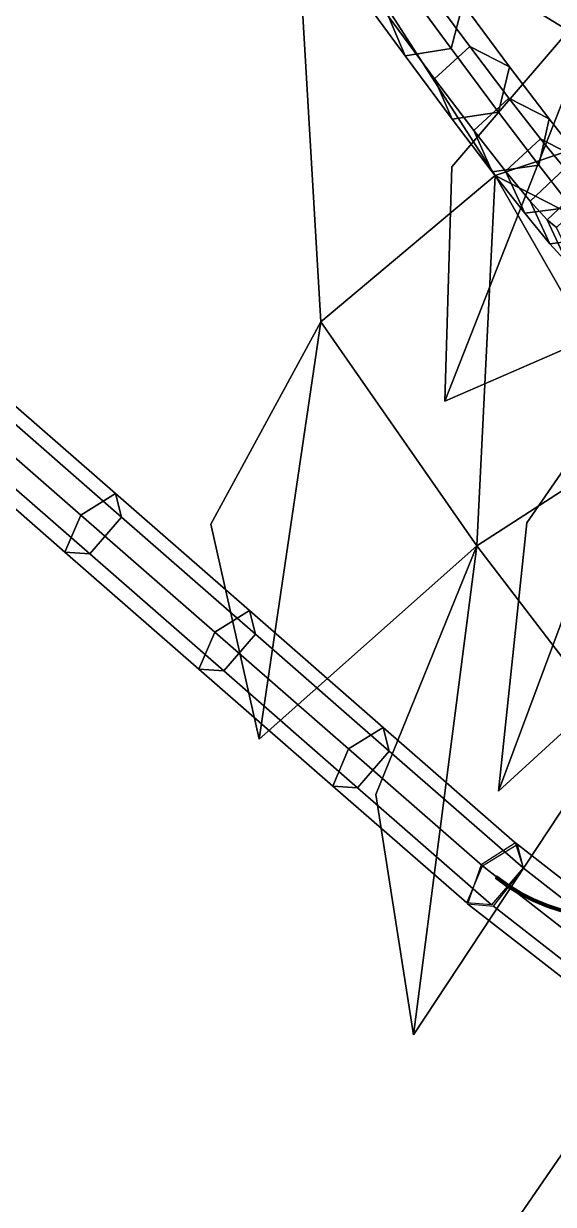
# Model space of a CAD drawing. Header units: metres. Extents: x -349 to 464, y -383 to 362.
# Drawn here: x 336.42 to 351.74, y -159.02 to -124.9 of the extents above; entities that cross this region are included whole.
import ezdxf

# ---------------------------------------------------------------- set-up
doc = ezdxf.new("R2010")
doc.units = ezdxf.units.M

msp = doc.modelspace()

# ---------------------------------------------------------------- linework, layer by layer
at = {"layer": 'Breeder_Leaf', "color": 3}
for points in [[(355.8339, -127.3473, 161.2885), (350.0587, -129.2857, 160.4339), (344.2371, -120.2451, 167.1984)], [(355.8339, -127.3473, 161.2885), (344.2371, -120.2451, 167.1984), (350.0587, -129.2857, 160.4339)], [(344.2371, -120.2451, 167.1984), (350.0587, -129.2857, 160.4339), (345.0174, -133.521, 160.6415)], [(344.2371, -120.2451, 167.1984), (345.0174, -133.521, 160.6415), (350.0587, -129.2857, 160.4339)], [(355.4677, -132.8258, 321.2033), (348.6018, -135.806, 325.0633), (353.3409, -123.746, 322.0796)], [(355.4677, -132.8258, 321.2033), (353.3409, -123.746, 322.0796), (348.6018, -135.806, 325.0633)], [(348.6018, -135.806, 325.0633), (348.8023, -129.0441, 323.7409), (353.3409, -123.746, 322.0796)], [(348.6018, -135.806, 325.0633), (353.3409, -123.746, 322.0796), (348.8023, -129.0441, 323.7409)], [(355.8339, -127.3473, 161.2885), (359.5154, -134.1429, 156.0018), (350.0587, -129.2857, 160.4339)], [(355.8339, -127.3473, 161.2885), (350.0587, -129.2857, 160.4339), (359.5154, -134.1429, 156.0018)], [(350.0587, -129.2857, 160.4339), (349.5255, -139.9894, 155.5847), (345.0174, -133.521, 160.6415)], [(350.0587, -129.2857, 160.4339), (345.0174, -133.521, 160.6415), (349.5255, -139.9894, 155.5847)], [(350.0587, -129.2857, 160.4339), (354.3966, -136.8527, 155.8267), (349.5255, -139.9894, 155.5847)], [(350.0587, -129.2857, 160.4339), (349.5255, -139.9894, 155.5847), (354.3966, -136.8527, 155.8267)], [(359.5154, -134.1429, 156.0018), (354.3966, -136.8527, 155.8267), (350.0587, -129.2857, 160.4339)], [(359.5154, -134.1429, 156.0018), (350.0587, -129.2857, 160.4339), (354.3966, -136.8527, 155.8267)], [(357.5244, -140.3341, 320.4009), (350.1469, -147.077, 324.5957), (355.4677, -132.8258, 321.2033)], [(357.5244, -140.3341, 320.4009), (355.4677, -132.8258, 321.2033), (350.1469, -147.077, 324.5957)], [(350.1469, -147.077, 324.5957), (350.9659, -139.3215, 323.5347), (355.4677, -132.8258, 321.2033)], [(350.1469, -147.077, 324.5957), (355.4677, -132.8258, 321.2033), (350.9659, -139.3215, 323.5347)], [(343.2296, -145.5764, 155.3238), (341.8357, -139.3619, 157.9599), (345.0174, -133.521, 160.6415)], [(343.2296, -145.5764, 155.3238), (345.0174, -133.521, 160.6415), (341.8357, -139.3619, 157.9599)], [(349.5255, -139.9894, 155.5847), (343.2296, -145.5764, 155.3238), (345.0174, -133.521, 160.6415)], [(349.5255, -139.9894, 155.5847), (345.0174, -133.521, 160.6415), (343.2296, -145.5764, 155.3238)], [(354.3966, -136.8527, 155.8267), (353.5486, -145.2516, 151.4167), (349.5255, -139.9894, 155.5847)], [(354.3966, -136.8527, 155.8267), (349.5255, -139.9894, 155.5847), (353.5486, -145.2516, 151.4167)], [(347.6974, -154.1187, 149.265), (346.6034, -147.1747, 152.8045), (349.5255, -139.9894, 155.5847)], [(347.6974, -154.1187, 149.265), (349.5255, -139.9894, 155.5847), (346.6034, -147.1747, 152.8045)], [(353.5486, -145.2516, 151.4167), (347.6974, -154.1187, 149.265), (349.5255, -139.9894, 155.5847)], [(353.5486, -145.2516, 151.4167), (349.5255, -139.9894, 155.5847), (347.6974, -154.1187, 149.265)], [(357.2766, -149.8851, 290.372), (354.4991, -159.0443, 282.0189), (349.3511, -161.3865, 285.3964)], [(357.2766, -149.8851, 290.372), (349.3511, -161.3865, 285.3964), (354.4991, -159.0443, 282.0189)]]:
    msp.add_3dface(points, dxfattribs=at)
at = {"layer": 'Breeder_Petiole', "color": 3}
for points in [[(347.5645, -122.2121, 160.7676), (349.1153, -124.3294, 155.6763), (348.7788, -125.6202, 156.1109), (347.2066, -123.4754, 161.2616)], [(345.8932, -123.7046, 160.9071), (347.4528, -125.8335, 155.7956), (346.9676, -124.7002, 155.1762), (345.4366, -122.608, 160.2055)], [(347.2066, -123.4754, 161.2616), (348.7788, -125.6202, 156.1109), (347.4528, -125.8335, 155.7956), (345.8932, -123.7046, 160.9071)], [(346.9676, -124.7002, 155.1762), (348.3025, -126.4964, 149.9794), (349.3192, -125.5658, 149.9192), (347.9892, -123.776, 155.1029)], [(347.9892, -123.776, 155.1029), (349.3192, -125.5658, 149.9192), (350.4677, -126.147, 150.4155), (349.1153, -124.3294, 155.6763)], [(349.1153, -124.3294, 155.6763), (350.4677, -126.147, 150.4155), (350.1503, -127.4617, 150.7883), (348.7788, -125.6202, 156.1109)], [(347.4528, -125.8335, 155.7956), (348.8132, -127.6614, 150.5135), (348.3025, -126.4964, 149.9794), (346.9676, -124.7002, 155.1762)], [(348.7788, -125.6202, 156.1109), (350.1503, -127.4617, 150.7883), (348.8132, -127.6614, 150.5135), (347.4528, -125.8335, 155.7956)], [(348.3025, -126.4964, 149.9794), (349.4345, -127.988, 144.6401), (350.4469, -127.0519, 144.5934), (349.3192, -125.5658, 149.9192)], [(349.3192, -125.5658, 149.9192), (350.4469, -127.0519, 144.5934), (351.6148, -127.6564, 145.0103), (350.4677, -126.147, 150.4155)], [(350.4677, -126.147, 150.4155), (351.6148, -127.6564, 145.0103), (351.314, -128.9914, 145.3195), (350.1503, -127.4617, 150.7883)], [(348.8132, -127.6614, 150.5135), (349.9673, -129.1798, 145.0862), (349.4345, -127.988, 144.6401), (348.3025, -126.4964, 149.9794)], [(349.4345, -127.988, 144.6401), (350.3579, -129.1683, 139.184), (351.3664, -128.2274, 139.1514), (350.4469, -127.0519, 144.5934)], [(350.4469, -127.0519, 144.5934), (351.3664, -128.2274, 139.1514), (352.5506, -128.8506, 139.4869), (351.6148, -127.6564, 145.0103)], [(350.1503, -127.4617, 150.7883), (351.314, -128.9914, 145.3195), (349.9673, -129.1798, 145.0862), (348.8132, -127.6614, 150.5135)], [(351.6148, -127.6564, 145.0103), (352.5506, -128.8506, 139.4869), (352.2639, -130.2021, 139.7307), (351.314, -128.9914, 145.3195)], [(349.9673, -129.1798, 145.0862), (350.9094, -130.3817, 139.54), (350.3579, -129.1683, 139.184), (349.4345, -127.988, 144.6401)], [(350.3579, -129.1683, 139.184), (351.0677, -130.0317, 133.6373), (352.0729, -129.087, 133.6191), (351.3664, -128.2274, 139.1514)], [(351.3664, -128.2274, 139.1514), (352.0729, -129.087, 133.6191), (353.2702, -129.724, 133.8718), (352.5506, -128.8506, 139.4869)], [(351.314, -128.9914, 145.3195), (352.2639, -130.2021, 139.7307), (350.9094, -130.3817, 139.54), (349.9673, -129.1798, 145.0862)], [(350.9094, -130.3817, 139.54), (351.6344, -131.2615, 133.9015), (351.0677, -130.0317, 133.6373), (350.3579, -129.1683, 139.184)], [(351.0677, -130.0317, 133.6373), (351.5602, -130.5745, 128.0269), (352.5626, -129.6266, 128.0233), (352.0729, -129.087, 133.6191)], [(351.5602, -130.5745, 128.0269), (351.8326, -130.7942, 122.3795), (352.8328, -129.8441, 122.391), (352.5626, -129.6266, 128.0233)], [(352.2639, -130.2021, 139.7307), (352.9951, -131.0882, 134.049), (351.6344, -131.2615, 133.9015), (350.9094, -130.3817, 139.54)], [(351.6344, -131.2615, 133.9015), (352.1385, -131.8153, 128.1978), (351.5602, -130.5745, 128.0269), (351.0677, -130.0317, 133.6373)], [(352.1385, -131.8153, 128.1978), (352.4187, -132.0406, 122.4565), (351.8326, -130.7942, 122.3795), (351.5602, -130.5745, 128.0269)], [(352.9951, -131.0882, 134.049), (353.5037, -131.6459, 128.3016), (352.1385, -131.8153, 128.1978), (351.6344, -131.2615, 133.9015)], [(334.2, -135.7257, 416.68), (338.0724, -139.1036, 414.1768), (339.076, -138.482, 414.8907), (335.2036, -135.1041, 417.3939)], [(335.2036, -135.1041, 417.3939), (339.076, -138.482, 414.8907), (339.2488, -139.1635, 416.0776), (335.3764, -135.7856, 418.5808)], [(333.7431, -136.7972, 417.4192), (337.6155, -140.1751, 414.916), (338.0724, -139.1036, 414.1768), (334.2, -135.7257, 416.68)], [(335.3764, -135.7856, 418.5808), (339.2488, -139.1635, 416.0776), (338.3325, -140.2258, 416.0935), (334.4601, -136.8478, 418.5967)], [(334.4601, -136.8478, 418.5967), (338.3325, -140.2258, 416.0935), (337.6155, -140.1751, 414.916), (333.7431, -136.7972, 417.4192)], [(338.0724, -139.1036, 414.1768), (341.9449, -142.4815, 411.6737), (342.9485, -141.8599, 412.3875), (339.076, -138.482, 414.8907)], [(339.076, -138.482, 414.8907), (342.9485, -141.8599, 412.3875), (343.1212, -142.5415, 413.5745), (339.2488, -139.1635, 416.0776)], [(337.6155, -140.1751, 414.916), (341.4879, -143.5531, 412.4128), (341.9449, -142.4815, 411.6737), (338.0724, -139.1036, 414.1768)], [(339.2488, -139.1635, 416.0776), (343.1212, -142.5415, 413.5745), (342.205, -143.6037, 413.5904), (338.3325, -140.2258, 416.0935)], [(338.3325, -140.2258, 416.0935), (342.205, -143.6037, 413.5904), (341.4879, -143.5531, 412.4128), (337.6155, -140.1751, 414.916)], [(341.9449, -142.4815, 411.6737), (345.8173, -145.8595, 409.1705), (346.8209, -145.2378, 409.8843), (342.9485, -141.8599, 412.3875)], [(342.9485, -141.8599, 412.3875), (346.8209, -145.2378, 409.8843), (346.9937, -145.9194, 411.0713), (343.1212, -142.5415, 413.5745)], [(341.4879, -143.5531, 412.4128), (345.3604, -146.931, 409.9097), (345.8173, -145.8595, 409.1705), (341.9449, -142.4815, 411.6737)], [(343.1212, -142.5415, 413.5745), (346.9937, -145.9194, 411.0713), (346.0774, -146.9816, 411.0872), (342.205, -143.6037, 413.5904)], [(342.205, -143.6037, 413.5904), (346.0774, -146.9816, 411.0872), (345.3604, -146.931, 409.9097), (341.4879, -143.5531, 412.4128)], [(345.8173, -145.8595, 409.1705), (349.6897, -149.2374, 406.6673), (350.6934, -148.6157, 407.3812), (346.8209, -145.2378, 409.8843)], [(346.8209, -145.2378, 409.8843), (350.6934, -148.6157, 407.3812), (350.8661, -149.2973, 408.5681), (346.9937, -145.9194, 411.0713)], [(345.3604, -146.931, 409.9097), (349.2328, -150.3089, 407.4065), (349.6897, -149.2374, 406.6673), (345.8173, -145.8595, 409.1705)], [(346.9937, -145.9194, 411.0713), (350.8661, -149.2973, 408.5681), (349.9498, -150.3595, 408.584), (346.0774, -146.9816, 411.0872)], [(346.0774, -146.9816, 411.0872), (349.9498, -150.3595, 408.584), (349.2328, -150.3089, 407.4065), (345.3604, -146.931, 409.9097)], [(349.6492, -149.2058, 406.6939), (353.6004, -152.2854, 403.9415), (354.5938, -151.6541, 404.6611), (350.6426, -148.5744, 407.4135)], [(350.6426, -148.5744, 407.4135), (354.5938, -151.6541, 404.6611), (354.826, -152.3826, 405.8094), (350.8748, -149.3029, 408.5619)], [(349.2582, -150.3304, 407.3908), (353.2094, -153.41, 404.6383), (353.6004, -152.2854, 403.9415), (349.6492, -149.2058, 406.6939)], [(350.8748, -149.3029, 408.5619), (354.826, -152.3826, 405.8094), (353.9574, -153.4842, 405.7951), (350.0062, -150.4045, 408.5476)], [(350.0606, -149.5923, 407.7136), (350.3995, -149.8419, 407.5089), (350.4131, -149.8037, 407.4849), (350.0743, -149.5538, 407.6895)], [(350.0845, -149.5934, 407.7546), (350.4233, -149.843, 407.5496), (350.3995, -149.8419, 407.5089), (350.0606, -149.5923, 407.7136)], [(350.0743, -149.5538, 407.6895), (350.4131, -149.8037, 407.4849), (350.4455, -149.7809, 407.5105), (350.1069, -149.5309, 407.7152)], [(350.1136, -149.5549, 407.7556), (350.4521, -149.8048, 407.5506), (350.4233, -149.843, 407.5496), (350.0845, -149.5934, 407.7546)], [(350.1069, -149.5309, 407.7152), (350.4455, -149.7809, 407.5105), (350.4521, -149.8048, 407.5506), (350.1136, -149.5549, 407.7556)], [(350.3995, -149.8419, 407.5089), (350.7603, -150.0647, 407.3043), (350.7718, -150.0254, 407.2817), (350.4131, -149.8037, 407.4849)], [(350.4233, -149.843, 407.5496), (350.7831, -150.0653, 407.3451), (350.7603, -150.0647, 407.3043), (350.3995, -149.8419, 407.5089)], [(350.4131, -149.8037, 407.4849), (350.7718, -150.0254, 407.2817), (350.8018, -150.0014, 407.3083), (350.4455, -149.7809, 407.5105)], [(350.4521, -149.8048, 407.5506), (350.8091, -150.0256, 407.3476), (350.7831, -150.0653, 407.3451), (350.4233, -149.843, 407.5496)], [(350.4455, -149.7809, 407.5105), (350.8018, -150.0014, 407.3083), (350.8091, -150.0256, 407.3476), (350.4521, -149.8048, 407.5506)], [(350.7603, -150.0647, 407.3043), (351.1391, -150.2579, 407.1021), (351.1483, -150.2177, 407.0808), (350.7718, -150.0254, 407.2817)], [(350.7831, -150.0653, 407.3451), (351.1609, -150.2581, 407.143), (351.1391, -150.2579, 407.1021), (350.7603, -150.0647, 407.3043)], [(350.7718, -150.0254, 407.2817), (351.1483, -150.2177, 407.0808), (351.1758, -150.1927, 407.1084), (350.8018, -150.0014, 407.3083)], [(350.8091, -150.0256, 407.3476), (351.1839, -150.2171, 407.147), (351.1609, -150.2581, 407.143), (350.7831, -150.0653, 407.3451)], [(350.8018, -150.0014, 407.3083), (351.1758, -150.1927, 407.1084), (351.1839, -150.2171, 407.147), (350.8091, -150.0256, 407.3476)], [(350.0062, -150.4045, 408.5476), (353.9574, -153.4842, 405.7951), (353.2094, -153.41, 404.6383), (349.2582, -150.3304, 407.3908)], [(351.1391, -150.2579, 407.1021), (351.5337, -150.4206, 406.9033), (351.5406, -150.3796, 406.8834), (351.1483, -150.2177, 407.0808)], [(351.1609, -150.2581, 407.143), (351.5545, -150.4203, 406.9443), (351.5337, -150.4206, 406.9033), (351.1391, -150.2579, 407.1021)], [(351.1483, -150.2177, 407.0808), (351.5406, -150.3796, 406.8834), (351.5656, -150.3537, 406.912), (351.1758, -150.1927, 407.1084)], [(351.1839, -150.2171, 407.147), (351.5745, -150.3784, 406.9498), (351.5545, -150.4203, 406.9443), (351.1609, -150.2581, 407.143)], [(351.1758, -150.1927, 407.1084), (351.5656, -150.3537, 406.912), (351.5745, -150.3784, 406.9498), (351.1839, -150.2171, 407.147)], [(351.5337, -150.4206, 406.9033), (351.942, -150.5517, 406.7091), (351.9465, -150.5102, 406.6905), (351.5406, -150.3796, 406.8834)], [(351.5545, -150.4203, 406.9443), (351.9618, -150.5511, 406.7503), (351.942, -150.5517, 406.7091), (351.5337, -150.4206, 406.9033)], [(351.5406, -150.3796, 406.8834), (351.9465, -150.5102, 406.6905), (351.9691, -150.4837, 406.72), (351.5656, -150.3537, 406.912)], [(351.5745, -150.3784, 406.9498), (351.9788, -150.5085, 406.7571), (351.9618, -150.5511, 406.7503), (351.5545, -150.4203, 406.9443)], [(351.5656, -150.3537, 406.912), (351.9691, -150.4837, 406.72), (351.9788, -150.5085, 406.7571), (351.5745, -150.3784, 406.9498)]]:
    msp.add_3dface(points, dxfattribs=at)

doc.saveas('drawing.dxf')
